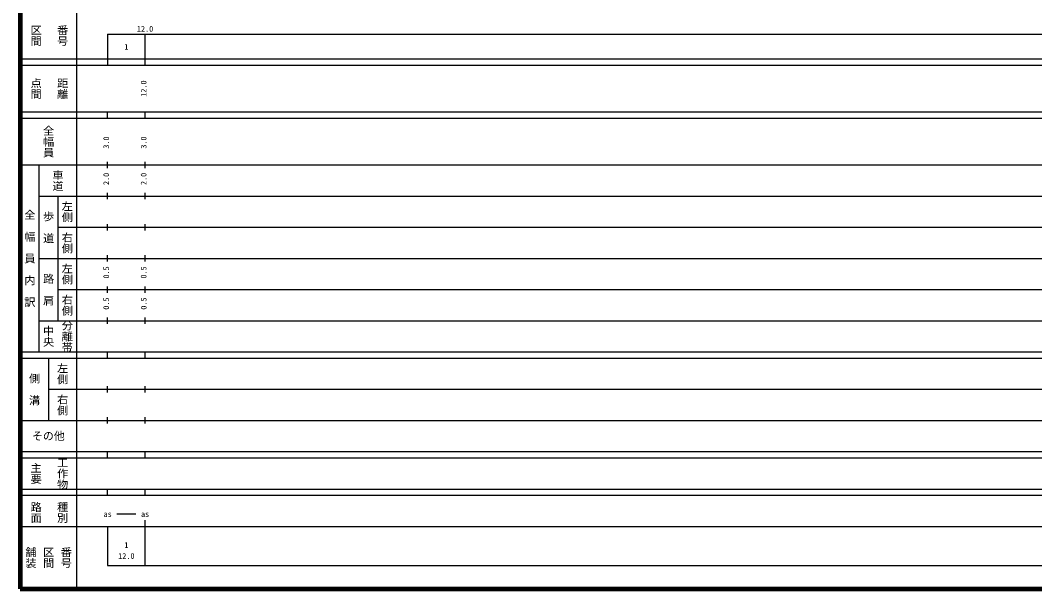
# Model space of a CAD drawing. Units: millimetres on the paper, enlarged 1000 times. Extents: x 40000 to 680000, y 20000 to 380000.
# Drawn here: x 40000 to 365183, y 20000 to 202409 of the extents above; entities that cross this region are included whole.
import ezdxf
from ezdxf.enums import TextEntityAlignment as Align

# ---------------------------------------------------------------- set-up
doc = ezdxf.new("R2010")
doc.units = ezdxf.units.MM
doc.header["$LTSCALE"] = 1000
doc.layers.add('M-TTL', color=2, linetype='Continuous', lineweight=140)
doc.layers.add('M-TTL-BAND', color=7, linetype='Continuous', lineweight=25)
doc.styles.add('@ＭＳ ゴシック', font='')
doc.styles.add('ＭＳ ゴシック', font='')
doc.styles.get('@ＭＳ ゴシック').set_extended_font_data('@MS Gothic')
doc.styles.get('ＭＳ ゴシック').set_extended_font_data('MS Gothic')

msp = doc.modelspace()

# ---------------------------------------------------------------- linework, layer by layer
at = {"layer": 'M-TTL'}
for p, q in [((40000, 380000), (40000, 20000)), ((40000, 20000), (680000, 20000))]:
    msp.add_line(p, q, dxfattribs=at)
at = {"layer": 'M-TTL-BAND'}
for p, q in [((58000, 370000), (58000, 20000)), ((68000, 198000), (579000, 198000)), ((68000, 198000), (68000, 188000)), ((80000, 188000), (80000, 198000)), ((40000, 190000), (579000, 190000)), ((40000, 188000), (579000, 188000)), ((40000, 173000), (579000, 173000)), ((68000, 171000), (68000, 173000)), ((80000, 171000), (80000, 173000)), ((40000, 171000), (579000, 171000)), ((68000, 155000), (68000, 157000)), ((80000, 155000), (80000, 157000)), ((40000, 156000), (579000, 156000)), ((46000, 96000), (46000, 156000)), ((68000, 145000), (68000, 147000)), ((80000, 145000), (80000, 147000)), ((46000, 146000), (579000, 146000)), ((52000, 146000), (52000, 106000)), ((68000, 135000), (68000, 137000)), ((80000, 135000), (80000, 137000)), ((52000, 136000), (579000, 136000)), ((68000, 125000), (68000, 127000)), ((80000, 125000), (80000, 127000)), ((46000, 126000), (579000, 126000)), ((52000, 116000), (579000, 116000)), ((68000, 115000), (68000, 117000)), ((80000, 115000), (80000, 117000)), ((46000, 106000), (579000, 106000)), ((68000, 105000), (68000, 107000)), ((80000, 105000), (80000, 107000)), ((40000, 96000), (579000, 96000)), ((68000, 94000), (68000, 96000)), ((80000, 94000), (80000, 96000)), ((40000, 94000), (579000, 94000)), ((49000, 94000), (49000, 74000)), ((68000, 83000), (68000, 85000)), ((80000, 83000), (80000, 85000)), ((49000, 84000), (579000, 84000)), ((68000, 73000), (68000, 75000)), ((80000, 73000), (80000, 75000)), ((40000, 74000), (579000, 74000)), ((40000, 64000), (579000, 64000)), ((40000, 62000), (579000, 62000)), ((68000, 62000), (68000, 64000)), ((80000, 62000), (80000, 64000)), ((40000, 52000), (579000, 52000)), ((40000, 50000), (579000, 50000)), ((68000, 50000), (68000, 52000)), ((80000, 50000), (80000, 52000)), ((71000, 44000), (77000, 44000)), ((40000, 40000), (579000, 40000)), ((68000, 40000), (68000, 27500)), ((80000, 27500), (80000, 42000)), ((68000, 27500), (579000, 27500))]:
    msp.add_line(p, q, dxfattribs=at)

# ---------------------------------------------------------------- texts
at = {"layer": 'M-TTL-BAND', "style": '@ＭＳ ゴシック'}
for s, p in [('区間', (45000, 197500)), ('番号', (53500, 197500)), ('点間', (45000, 180500)), ('距離', (53500, 180500)), ('全幅員', (49000, 163500)), ('車道', (52000, 151000)), ('左側', (55000, 141000)), ('全\u3000幅\u3000員\u3000内\u3000訳', (43000, 126000)), ('歩\u3000道', (49000, 136000)), ('右側', (55000, 131000)), ('左側', (55000, 121000)), ('路\u3000肩', (49000, 116000)), ('右側', (55000, 111000)), ('中央', (49000, 101000)), ('分離帯', (55000, 101000)), ('左側', (53500, 89000)), ('側\u3000溝', (44500, 84000)), ('右側', (53500, 79000)), ('主要', (45000, 57000)), ('工作物', (53500, 57000)), ('路面', (45000, 44500)), ('種別', (53500, 44500)), ('舗装', (43333, 30000)), ('区間', (49000, 30000)), ('番号', (54667, 30000))]:
    msp.add_text(s, height=2566, rotation=270, dxfattribs=at).set_placement(p, align=Align.MIDDLE_CENTER)
at = {"layer": 'M-TTL-BAND', "style": 'ＭＳ ゴシック'}
for s, p in [('12.0', (80000, 198195)), ('1', (74000, 192405)), ('as', (68000, 42500)), ('as', (80000, 42500)), ('1', (74000, 32523)), ('12.0', (74000, 29033))]:
    msp.add_text(s, height=1833, dxfattribs=at).set_placement(p, align=Align.BOTTOM_CENTER)
for s, p in [('12.0', (81000, 180500)), ('3.0', (69000, 163174)), ('3.0', (81000, 163174)), ('2.0', (69000, 151500)), ('2.0', (81000, 151500)), ('0.5', (69000, 121500)), ('0.5', (81000, 121500)), ('0.5', (69000, 111500)), ('0.5', (81000, 111500))]:
    msp.add_text(s, height=1833, rotation=90, dxfattribs=at).set_placement(p, align=Align.BOTTOM_CENTER)
msp.add_text('その他', height=2566, dxfattribs=at).set_placement((49000, 69000), align=Align.MIDDLE_CENTER)

doc.saveas('drawing.dxf')
